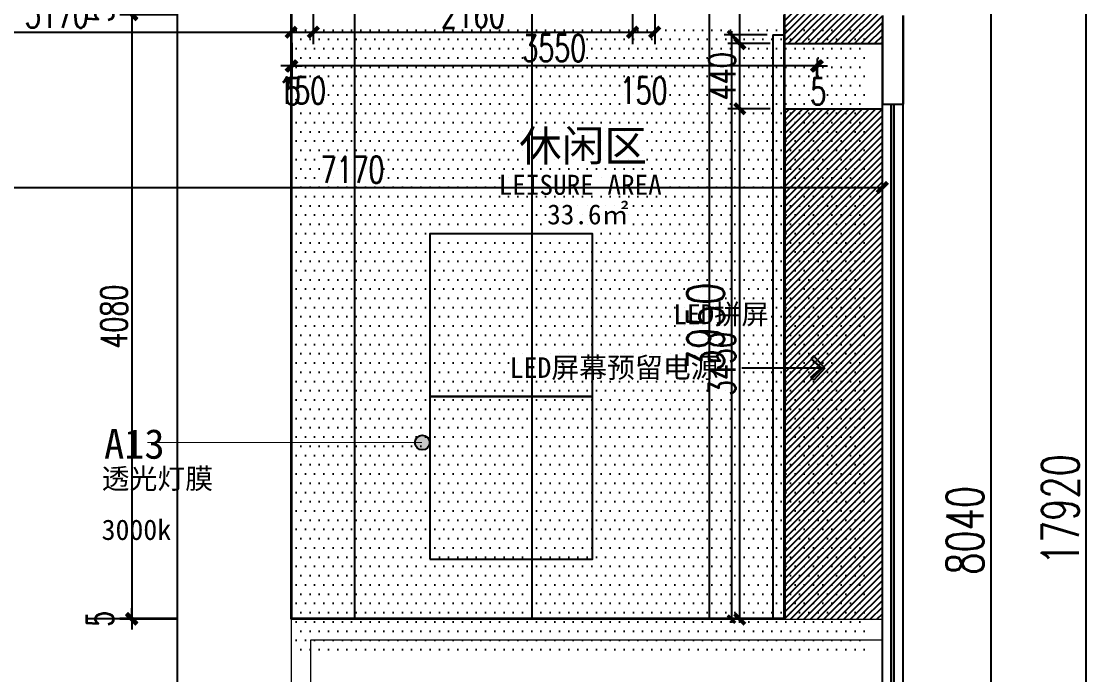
# Model space of a CAD drawing. Header units: millimetres. Extents: x 5625199 to 7433318, y -3316392 to -2552493.
# Drawn here: x 5921195 to 5928448, y -2590184 to -2585769 of the extents above; entities that cross this region are included whole.
import ezdxf
from ezdxf.enums import TextEntityAlignment as Align

# ---------------------------------------------------------------- set-up
doc = ezdxf.new("R2010")
doc.units = ezdxf.units.MM
doc.header["$PDMODE"] = 35
doc.header["$PDSIZE"] = -10
for name, color, linetype in [('8', 8, 'Continuous'), ('PL-地坪线', 8, 'Continuous'), ('PL-天花', 30, 'Continuous'), ('PL-天花尺寸', 155, 'Continuous'), ('PL-文字标注', 2, 'Continuous'), ('PL-新建墙体', 5, 'Continuous'), ('PL-新建墙体尺寸', 155, 'Continuous'), ('PL-活动家具', 15, 'Continuous'), ('TXT【文字】', 8, 'Continuous'), ('开关', 1, 'Continuous'), ('插座', 1, 'Continuous')]:
    doc.layers.add(name, color=color, linetype=linetype)
doc.styles.add('MFD-英文', font='stylu.ttf')
doc.styles.add('STYLE2', font='simhei.ttf')
doc.styles.add('标注-尺寸', font='simplex.shx', dxfattribs={"width": 0.7})
doc.styles.add('黑体', font='simhei.ttf')
doc.dimstyles.new('100', dxfattribs={"dimtxt": 180, "dimasz": 70, "dimexe": 80, "dimexo": 100, "dimgap": 30, "dimtad": 1, "dimdec": 0, "dimrnd": 5, "dimdsep": 46, "dimtxsty": '标注-尺寸', "dimblk": 'ARCHTICK', "dimcen": 0.2, "dimdle": 5, "dimclrd": 8, "dimclre": 8, "dimclrt": 2, "dimadec": 0, "dimazin": 0, "dimtfac": 1, "dimtdec": 0, "dimtmove": 2, "dimatfit": 3, "dimldrblk": 'ccccc', "dimfxl": 300, "dimfxlon": 1, "dimtolj": 1, "dimtzin": 0, "dimarcsym": 0})
doc.dimstyles.new('MS55', dxfattribs={"dimscale": 0, "dimtxt": 5, "dimasz": 1, "dimexe": 1, "dimexo": 0.8, "dimgap": 1, "dimtad": 1, "dimdec": 0, "dimrnd": 5, "dimdsep": 46, "dimtxsty": '标注-尺寸', "dimblk": 'ARCHTICK', "dimcen": 0, "dimdle": 0.5, "dimclrd": 256, "dimclre": 256, "dimclrt": 50, "dimadec": 0, "dimazin": 0, "dimtfac": 1, "dimtdec": 0, "dimtix": 1, "dimtofl": 0, "dimtmove": 2, "dimatfit": 3, "dimldrblk": 'jt2', "dimfxl": 6, "dimfxlon": 1, "dimtvp": 1, "dimtolj": 1, "dimtzin": 0, "dimarcsym": 0})
doc.dimstyles.new('副本 100', dxfattribs={"dimscale": 0.8, "dimtxt": 180, "dimasz": 70, "dimexe": 80, "dimexo": 100, "dimgap": 30, "dimtad": 1, "dimdec": 0, "dimrnd": 5, "dimdsep": 46, "dimtxsty": '标注-尺寸', "dimblk": 'ARCHTICK', "dimcen": 0.2, "dimdle": 5, "dimclrd": 8, "dimclre": 8, "dimclrt": 2, "dimadec": 0, "dimazin": 0, "dimtfac": 1, "dimtdec": 0, "dimtmove": 2, "dimatfit": 3, "dimldrblk": 'ccccc', "dimfxl": 300, "dimfxlon": 1, "dimtolj": 1, "dimtzin": 0, "dimarcsym": 0})
pattern_1 = [(45, (273402.825, -417409.755), (-22.4506403, 22.4506403), [])]

# ---------------------------------------------------------------- blocks, each defined once
blk = doc.blocks.new('_ArchTick')
at = {"color": 0, "linetype": 'ByBlock', "const_width": 0.4}
blk.add_lwpolyline([(-0.5, -0.5), (0.5, 0.5)], dxfattribs=at)
blk = doc.blocks.new('*D24')
at = {"layer": 'Defpoints', "color": 0, "transparency": 16777216}
for p in [(5927018.9, -2586891.2), (5919849.4, -2587739.4), (5927018.9, -2589029.5)]:
    blk.add_point(p, dxfattribs=at)
at = {"layer": 'PL-新建墙体尺寸', "color": 8, "lineweight": -2, "ltscale": 500, "transparency": 16777216}
for p, q in [((5919849.4, -2587191.2), (5919849.4, -2586811.2)), ((5927018.9, -2587191.2), (5927018.9, -2586811.2)), ((5919844.4, -2586891.2), (5927023.9, -2586891.2))]:
    blk.add_line(p, q, dxfattribs=at)
at = {"layer": 'PL-新建墙体尺寸', "color": 8, "linetype": 'ByBlock', "lineweight": -2, "transparency": 16777216, "xscale": 70, "yscale": 70, "zscale": 70, "rotation": 180}
blk.add_blockref('_ArchTick', (5919849.4, -2586891.2), dxfattribs=at)
at = {"layer": 'PL-新建墙体尺寸', "color": 8, "linetype": 'ByBlock', "lineweight": -2, "transparency": 16777216, "xscale": 70, "yscale": 70, "zscale": 70}
blk.add_blockref('_ArchTick', (5927018.9, -2586891.2), dxfattribs=at)
at = {"layer": 'PL-新建墙体尺寸', "color": 2, "ltscale": 500, "transparency": 16777216, "insert": (5923434.2, -2586771.2), "char_height": 180, "attachment_point": 5, "style": '标注-尺寸'}
blk.add_mtext('\\A1;7170', dxfattribs=at)
blk = doc.blocks.new('ccccc')
h = blk.add_hatch(color=44)
h.dxf.hatch_style = 1
h.paths.add_polyline_path([(-1.71, -1.12), (-1.35, -1.47), (0, 0), (-1.35, 1.47), (-1.71, 1.12), (-0.42, 0)])
at = {"color": 44}
for p, q in [((-1.35, 1.47), (-1.71, 1.12)), ((-1.71, 1.12), (-0.42, 0)), ((0, 0), (-1.35, 1.47)), ((-0.42, 0), (-5.07, 0)), ((-1.71, -1.12), (-0.42, 0)), ((0, 0), (-1.35, -1.47)), ((-1.35, -1.47), (-1.71, -1.12))]:
    blk.add_line(p, q, dxfattribs=at)
blk = doc.blocks.new('*D93')
at = {"layer": 'Defpoints', "color": 0, "transparency": 16777216}
for p in [(5926578.9, -2585919.4), (5926573.9, -2585953.6), (5926578.9, -2586070)]:
    blk.add_point(p, dxfattribs=at)
at = {"layer": 'PL-天花尺寸', "color": 8, "lineweight": -2, "ltscale": 500, "transparency": 16777216}
for p, q in [((5926573.9, -2586070), (5926503.9, -2586070)), ((5926568.9, -2586070), (5926583.9, -2586070)), ((5926573.9, -2586053.6), (5926573.9, -2586150)), ((5926578.9, -2586019.4), (5926578.9, -2586150)), ((5926578.9, -2586070), (5926648.9, -2586070))]:
    blk.add_line(p, q, dxfattribs=at)
at = {"layer": 'PL-天花尺寸', "color": 8, "linetype": 'ByBlock', "lineweight": -2, "transparency": 16777216, "xscale": 70, "yscale": 70, "zscale": 70}
blk.add_blockref('_ArchTick', (5926573.9, -2586070), dxfattribs=at)
at = {"layer": 'PL-天花尺寸', "color": 8, "linetype": 'ByBlock', "lineweight": -2, "transparency": 16777216, "xscale": 70, "yscale": 70, "zscale": 70, "rotation": 180}
blk.add_blockref('_ArchTick', (5926578.9, -2586070), dxfattribs=at)
at = {"layer": 'PL-天花尺寸', "color": 2, "ltscale": 500, "transparency": 16777216, "insert": (5926585.1, -2586242.7), "char_height": 180, "attachment_point": 5, "style": '标注-尺寸'}
blk.add_mtext('\\A1;5', dxfattribs=at)
blk = doc.blocks.new('*D94')
at = {"layer": 'Defpoints', "color": 0, "transparency": 16777216}
for p in [(5923023.8, -2585814.1), (5926573.9, -2585969.2), (5923023.8, -2586070)]:
    blk.add_point(p, dxfattribs=at)
at = {"layer": 'PL-天花尺寸', "color": 8, "lineweight": -2, "ltscale": 500, "transparency": 16777216}
for p, q in [((5923023.8, -2585914.1), (5923023.8, -2586150)), ((5926578.9, -2586070), (5923018.8, -2586070)), ((5926573.9, -2586069.2), (5926573.9, -2586150))]:
    blk.add_line(p, q, dxfattribs=at)
at = {"layer": 'PL-天花尺寸', "color": 8, "linetype": 'ByBlock', "lineweight": -2, "transparency": 16777216, "xscale": 70, "yscale": 70, "zscale": 70, "rotation": 180}
blk.add_blockref('_ArchTick', (5923023.8, -2586070), dxfattribs=at)
at = {"layer": 'PL-天花尺寸', "color": 8, "linetype": 'ByBlock', "lineweight": -2, "transparency": 16777216, "xscale": 70, "yscale": 70, "zscale": 70}
blk.add_blockref('_ArchTick', (5926573.9, -2586070), dxfattribs=at)
at = {"layer": 'PL-天花尺寸', "color": 2, "ltscale": 500, "transparency": 16777216, "insert": (5924798.9, -2585950), "char_height": 180, "attachment_point": 5, "style": '标注-尺寸'}
blk.add_mtext('\\A1;3550', dxfattribs=at)
blk = doc.blocks.new('*D96')
at = {"layer": 'Defpoints', "color": 0, "transparency": 16777216}
for p in [(5923082.7, -2585724.4), (5921940.9, -2589804.6), (5923095.5, -2589804.6)]:
    blk.add_point(p, dxfattribs=at)
at = {"layer": 'PL-天花尺寸', "color": 8, "lineweight": -2, "ltscale": 500, "transparency": 16777216}
for p, q in [((5921940.9, -2585719.4), (5921940.9, -2589809.6)), ((5922240.9, -2585724.4), (5921860.9, -2585724.4)), ((5922240.9, -2589804.6), (5921860.9, -2589804.6))]:
    blk.add_line(p, q, dxfattribs=at)
at = {"layer": 'PL-天花尺寸', "color": 8, "linetype": 'ByBlock', "lineweight": -2, "transparency": 16777216, "xscale": 70, "yscale": 70, "zscale": 70}
for p, rotation in [((5921940.9, -2585724.4), 90), ((5921940.9, -2589804.6), 270)]:
    blk.add_blockref('_ArchTick', p, dxfattribs=dict(at, rotation=rotation))
at = {"layer": 'PL-天花尺寸', "color": 2, "ltscale": 500, "transparency": 16777216, "insert": (5921820.9, -2587764.5), "char_height": 180, "attachment_point": 5, "rotation": 90, "style": '标注-尺寸'}
blk.add_mtext('\\A1;4080', dxfattribs=at)
blk = doc.blocks.new('*D97')
at = {"layer": 'Defpoints', "color": 0, "transparency": 16777216}
for p in [(5921526.2, -2589804.6), (5921940.9, -2589809.6), (5923018.8, -2589809.6)]:
    blk.add_point(p, dxfattribs=at)
at = {"layer": 'PL-天花尺寸', "color": 8, "lineweight": -2, "ltscale": 500, "transparency": 16777216}
for p, q in [((5921940.9, -2589804.6), (5921940.9, -2589734.6)), ((5921640.9, -2589804.6), (5922020.9, -2589804.6)), ((5922240.9, -2589809.6), (5921860.9, -2589809.6)), ((5921940.9, -2589799.6), (5921940.9, -2589814.6)), ((5921940.9, -2589809.6), (5921940.9, -2589879.6))]:
    blk.add_line(p, q, dxfattribs=at)
at = {"layer": 'PL-天花尺寸', "color": 8, "linetype": 'ByBlock', "lineweight": -2, "transparency": 16777216, "xscale": 70, "yscale": 70, "zscale": 70}
for p, rotation in [((5921940.9, -2589804.6), 270), ((5921940.9, -2589809.6), 90)]:
    blk.add_blockref('_ArchTick', p, dxfattribs=dict(at, rotation=rotation))
at = {"layer": 'PL-天花尺寸', "color": 2, "ltscale": 500, "transparency": 16777216, "insert": (5921725.9, -2589807.1), "char_height": 180, "attachment_point": 5, "rotation": 90, "style": '标注-尺寸'}
blk.add_mtext('\\A1;5', dxfattribs=at)
blk = doc.blocks.new('*D755')
at = {"layer": 'Defpoints', "color": 0, "transparency": 16777216}
for p in [(5919849.4, -2585339.4), (5923018.8, -2585339.4), (5923018.8, -2585842)]:
    blk.add_point(p, dxfattribs=at)
at = {"layer": 'PL-新建墙体尺寸', "color": 8, "lineweight": -2, "ltscale": 500, "transparency": 16777216}
for p, q in [((5919849.4, -2585542), (5919849.4, -2585922)), ((5923018.8, -2585542), (5923018.8, -2585922)), ((5919844.4, -2585842), (5923023.8, -2585842))]:
    blk.add_line(p, q, dxfattribs=at)
at = {"layer": 'PL-新建墙体尺寸', "color": 8, "linetype": 'ByBlock', "lineweight": -2, "transparency": 16777216, "xscale": 70, "yscale": 70, "zscale": 70, "rotation": 180}
blk.add_blockref('_ArchTick', (5919849.4, -2585842), dxfattribs=at)
at = {"layer": 'PL-新建墙体尺寸', "color": 8, "linetype": 'ByBlock', "lineweight": -2, "transparency": 16777216, "xscale": 70, "yscale": 70, "zscale": 70}
blk.add_blockref('_ArchTick', (5923018.8, -2585842), dxfattribs=at)
at = {"layer": 'PL-新建墙体尺寸', "color": 2, "ltscale": 500, "transparency": 16777216, "insert": (5921434.1, -2585722), "char_height": 180, "attachment_point": 5, "style": '标注-尺寸'}
blk.add_mtext('\\A1;3170', dxfattribs=at)
blk = doc.blocks.new('*D756')
at = {"layer": 'Defpoints', "color": 0, "transparency": 16777216}
for p in [(5923018.8, -2585339.4), (5923168.8, -2585339.4), (5923168.8, -2585842)]:
    blk.add_point(p, dxfattribs=at)
at = {"layer": 'PL-新建墙体尺寸', "color": 8, "lineweight": -2, "ltscale": 500, "transparency": 16777216}
for p, q in [((5923018.8, -2585542), (5923018.8, -2585922)), ((5923168.8, -2585542), (5923168.8, -2585922)), ((5923013.8, -2585842), (5923173.8, -2585842))]:
    blk.add_line(p, q, dxfattribs=at)
at = {"layer": 'PL-新建墙体尺寸', "color": 8, "linetype": 'ByBlock', "lineweight": -2, "transparency": 16777216, "xscale": 70, "yscale": 70, "zscale": 70, "rotation": 180}
blk.add_blockref('_ArchTick', (5923018.8, -2585842), dxfattribs=at)
at = {"layer": 'PL-新建墙体尺寸', "color": 8, "linetype": 'ByBlock', "lineweight": -2, "transparency": 16777216, "xscale": 70, "yscale": 70, "zscale": 70}
blk.add_blockref('_ArchTick', (5923168.8, -2585842), dxfattribs=at)
at = {"layer": 'PL-新建墙体尺寸', "color": 2, "ltscale": 500, "transparency": 16777216, "insert": (5923093.8, -2586237), "char_height": 180, "attachment_point": 5, "style": '标注-尺寸'}
blk.add_mtext('\\A1;150', dxfattribs=at)
blk = doc.blocks.new('*D757')
at = {"layer": 'Defpoints', "color": 0, "transparency": 16777216}
for p in [(5923168.8, -2585339.4), (5925328.8, -2585339.4), (5925328.8, -2585842)]:
    blk.add_point(p, dxfattribs=at)
at = {"layer": 'PL-新建墙体尺寸', "color": 8, "lineweight": -2, "ltscale": 500, "transparency": 16777216}
for p, q in [((5923168.8, -2585542), (5923168.8, -2585922)), ((5925328.8, -2585542), (5925328.8, -2585922)), ((5923163.8, -2585842), (5925333.8, -2585842))]:
    blk.add_line(p, q, dxfattribs=at)
at = {"layer": 'PL-新建墙体尺寸', "color": 8, "linetype": 'ByBlock', "lineweight": -2, "transparency": 16777216, "xscale": 70, "yscale": 70, "zscale": 70, "rotation": 180}
blk.add_blockref('_ArchTick', (5923168.8, -2585842), dxfattribs=at)
at = {"layer": 'PL-新建墙体尺寸', "color": 8, "linetype": 'ByBlock', "lineweight": -2, "transparency": 16777216, "xscale": 70, "yscale": 70, "zscale": 70}
blk.add_blockref('_ArchTick', (5925328.8, -2585842), dxfattribs=at)
at = {"layer": 'PL-新建墙体尺寸', "color": 2, "ltscale": 500, "transparency": 16777216, "insert": (5924248.8, -2585722), "char_height": 180, "attachment_point": 5, "style": '标注-尺寸'}
blk.add_mtext('\\A1;2160', dxfattribs=at)
blk = doc.blocks.new('*D758')
at = {"layer": 'Defpoints', "color": 0, "transparency": 16777216}
for p in [(5925328.8, -2585339.4), (5925478.8, -2585339.4), (5925478.8, -2585842)]:
    blk.add_point(p, dxfattribs=at)
at = {"layer": 'PL-新建墙体尺寸', "color": 8, "lineweight": -2, "ltscale": 500, "transparency": 16777216}
for p, q in [((5925328.8, -2585542), (5925328.8, -2585922)), ((5925478.8, -2585542), (5925478.8, -2585922)), ((5925323.8, -2585842), (5925483.8, -2585842))]:
    blk.add_line(p, q, dxfattribs=at)
at = {"layer": 'PL-新建墙体尺寸', "color": 8, "linetype": 'ByBlock', "lineweight": -2, "transparency": 16777216, "xscale": 70, "yscale": 70, "zscale": 70, "rotation": 180}
blk.add_blockref('_ArchTick', (5925328.8, -2585842), dxfattribs=at)
at = {"layer": 'PL-新建墙体尺寸', "color": 8, "linetype": 'ByBlock', "lineweight": -2, "transparency": 16777216, "xscale": 70, "yscale": 70, "zscale": 70}
blk.add_blockref('_ArchTick', (5925478.8, -2585842), dxfattribs=at)
at = {"layer": 'PL-新建墙体尺寸', "color": 2, "ltscale": 500, "transparency": 16777216, "insert": (5925403.8, -2586237), "char_height": 180, "attachment_point": 5, "style": '标注-尺寸'}
blk.add_mtext('\\A1;150', dxfattribs=at)
blk = doc.blocks.new('*D1227')
at = {"layer": '8', "lineweight": -2, "ltscale": 500, "transparency": 16777216}
for p, q in [((5927453.1, -2585189.4), (5927803.1, -2585189.4)), ((5927753.1, -2585164.4), (5927753.1, -2593254.1)), ((5927453.1, -2593229.1), (5927803.1, -2593229.1))]:
    blk.add_line(p, q, dxfattribs=at)
at = {"layer": 'Defpoints', "color": 0, "transparency": 16777216}
for p in [(5925478.8, -2585189.4), (5926409.1, -2593229.1), (5927753.1, -2593229.1)]:
    blk.add_point(p, dxfattribs=at)
at = {"layer": '8', "linetype": 'ByBlock', "lineweight": -2, "transparency": 16777216, "xscale": 50.00000000000001, "yscale": 50.00000000000001, "zscale": 50.00000000000001}
for p, rotation in [((5927753.1, -2585189.4), 90), ((5927753.1, -2593229.1), 270)]:
    blk.add_blockref('_ArchTick', p, dxfattribs=dict(at, rotation=rotation))
at = {"layer": '8', "color": 50, "ltscale": 500, "transparency": 16777216, "insert": (5927578.1, -2589209.3), "char_height": 250, "attachment_point": 5, "rotation": 90, "style": '标注-尺寸'}
blk.add_mtext('\\A1;8040', dxfattribs=at)
blk = doc.blocks.new('jt2')
at = {"ltscale": 0.1}
blk.add_line((0, 0), (-1, 0), dxfattribs=at)
at = {"color": 6, "ltscale": 0.1}
blk.add_lwpolyline([(-1.22, 1.26), (-0.72, 1.5), (0.02, 0), (-0.72, -1.5), (-1.22, -1.26), (0, 0), (-1.22, 1.26)], dxfattribs=at)
blk = doc.blocks.new('*D1228')
at = {"layer": '8', "lineweight": -2, "ltscale": 500, "transparency": 16777216}
for p, q in [((5928097.7, -2580109.3), (5928447.7, -2580109.3)), ((5928397.7, -2598054.5), (5928397.7, -2580084.3)), ((5928097.7, -2598029.5), (5928447.7, -2598029.5))]:
    blk.add_line(p, q, dxfattribs=at)
at = {"layer": 'Defpoints', "color": 0, "transparency": 16777216}
for p in [(5926888.1, -2580109.3), (5928397.7, -2580109.3), (5926771, -2598029.5)]:
    blk.add_point(p, dxfattribs=at)
at = {"layer": '8', "linetype": 'ByBlock', "lineweight": -2, "transparency": 16777216, "xscale": 50.00000000000001, "yscale": 50.00000000000001, "zscale": 50.00000000000001}
for p, rotation in [((5928397.7, -2580109.3), 90), ((5928397.7, -2598029.5), 270)]:
    blk.add_blockref('_ArchTick', p, dxfattribs=dict(at, rotation=rotation))
at = {"layer": '8', "color": 50, "ltscale": 500, "transparency": 16777216, "insert": (5928222.7, -2589069.4), "char_height": 250, "attachment_point": 5, "rotation": 90, "style": '标注-尺寸'}
blk.add_mtext('\\A1;17920', dxfattribs=at)
blk = doc.blocks.new('*D1377')
at = {"layer": 'Defpoints', "color": 0, "transparency": 16777216}
for p in [(5921940.9, -2585719.4), (5923125.7, -2585719.4), (5923082.7, -2585724.4)]:
    blk.add_point(p, dxfattribs=at)
at = {"layer": 'PL-天花尺寸', "color": 8, "lineweight": -2, "ltscale": 500, "transparency": 16777216}
for p, q in [((5921940.9, -2585719.4), (5921940.9, -2585649.4)), ((5922240.9, -2585719.4), (5921860.9, -2585719.4)), ((5921940.9, -2585729.4), (5921940.9, -2585714.4)), ((5922240.9, -2585724.4), (5921860.9, -2585724.4)), ((5921940.9, -2585724.4), (5921940.9, -2585794.4))]:
    blk.add_line(p, q, dxfattribs=at)
at = {"layer": 'PL-天花尺寸', "color": 8, "linetype": 'ByBlock', "lineweight": -2, "transparency": 16777216, "xscale": 70, "yscale": 70, "zscale": 70}
for p, rotation in [((5921940.9, -2585719.4), 270), ((5921940.9, -2585724.4), 90)]:
    blk.add_blockref('_ArchTick', p, dxfattribs=dict(at, rotation=rotation))
at = {"layer": 'PL-天花尺寸', "color": 2, "ltscale": 500, "transparency": 16777216, "insert": (5921725.9, -2585721.9), "char_height": 180, "attachment_point": 5, "rotation": 90, "style": '标注-尺寸'}
blk.add_mtext('\\A1;5', dxfattribs=at)
blk = doc.blocks.new('*D1402')
at = {"layer": 'Defpoints', "color": 0, "transparency": 16777216}
for p in [(5923018.8, -2589809.6), (5920542.9, -2591429.6), (5923018.8, -2591429.6)]:
    blk.add_point(p, dxfattribs=at)
at = {"layer": 'PL-新建墙体尺寸', "color": 8, "lineweight": -2, "ltscale": 500, "transparency": 16777216}
for p, q in [((5920842.9, -2589809.6), (5920462.9, -2589809.6)), ((5920542.9, -2589804.6), (5920542.9, -2591434.6)), ((5920842.9, -2591429.6), (5920462.9, -2591429.6))]:
    blk.add_line(p, q, dxfattribs=at)
at = {"layer": 'PL-新建墙体尺寸', "color": 8, "linetype": 'ByBlock', "lineweight": -2, "transparency": 16777216, "xscale": 70, "yscale": 70, "zscale": 70}
for p, rotation in [((5920542.9, -2589809.6), 90), ((5920542.9, -2591429.6), 270)]:
    blk.add_blockref('_ArchTick', p, dxfattribs=dict(at, rotation=rotation))
at = {"layer": 'PL-新建墙体尺寸', "color": 2, "ltscale": 500, "transparency": 16777216, "insert": (5920422.9, -2590619.6), "char_height": 180, "attachment_point": 5, "rotation": 90, "style": '标注-尺寸'}
blk.add_mtext('\\A1;1620', dxfattribs=at)
blk = doc.blocks.new('G$CA9BB48B2')
at = {"layer": '开关'}
h = blk.add_hatch(color=256, dxfattribs=at)
h.dxf.hatch_style = 1
h.paths.add_polyline_path([(100, 50, 1), (0, 50, 1)])
blk.add_circle((50, 50), 50, dxfattribs=at)
blk = doc.blocks.new('*D1465')
at = {"layer": 'Defpoints', "color": 0, "transparency": 16777216}
for p in [(5926054.4, -2586359.4), (5926358.9, -2586359.4), (5926358.9, -2589809.6)]:
    blk.add_point(p, dxfattribs=at)
at = {"layer": 'PL-新建墙体尺寸', "color": 8, "lineweight": -2, "ltscale": 500, "transparency": 16777216}
for p, q in [((5926258.9, -2586359.4), (5925974.4, -2586359.4)), ((5926054.4, -2589814.6), (5926054.4, -2586354.4)), ((5926258.9, -2589809.6), (5925974.4, -2589809.6))]:
    blk.add_line(p, q, dxfattribs=at)
at = {"layer": 'PL-新建墙体尺寸', "color": 8, "linetype": 'ByBlock', "lineweight": -2, "transparency": 16777216, "xscale": 70, "yscale": 70, "zscale": 70}
for p, rotation in [((5926054.4, -2586359.4), 90), ((5926054.4, -2589809.6), 270)]:
    blk.add_blockref('_ArchTick', p, dxfattribs=dict(at, rotation=rotation))
at = {"layer": 'PL-新建墙体尺寸', "color": 2, "ltscale": 500, "transparency": 16777216, "insert": (5925934.4, -2588084.5), "char_height": 180, "attachment_point": 5, "rotation": 90, "style": '标注-尺寸'}
blk.add_mtext('\\A1;3450', dxfattribs=at)
blk = doc.blocks.new('*D1466')
at = {"layer": 'Defpoints', "color": 0, "transparency": 16777216}
for p in [(5926054.4, -2585919.4), (5926358.9, -2585919.4), (5926358.9, -2586359.4)]:
    blk.add_point(p, dxfattribs=at)
at = {"layer": 'PL-新建墙体尺寸', "color": 8, "lineweight": -2, "ltscale": 500, "transparency": 16777216}
for p, q in [((5926258.9, -2585919.4), (5925974.4, -2585919.4)), ((5926054.4, -2586364.4), (5926054.4, -2585914.4)), ((5926258.9, -2586359.4), (5925974.4, -2586359.4))]:
    blk.add_line(p, q, dxfattribs=at)
at = {"layer": 'PL-新建墙体尺寸', "color": 8, "linetype": 'ByBlock', "lineweight": -2, "transparency": 16777216, "xscale": 70, "yscale": 70, "zscale": 70}
for p, rotation in [((5926054.4, -2585919.4), 90), ((5926054.4, -2586359.4), 270)]:
    blk.add_blockref('_ArchTick', p, dxfattribs=dict(at, rotation=rotation))
at = {"layer": 'PL-新建墙体尺寸', "color": 2, "ltscale": 500, "transparency": 16777216, "insert": (5925934.4, -2586139.4), "char_height": 180, "attachment_point": 5, "rotation": 90, "style": '标注-尺寸'}
blk.add_mtext('\\A1;440', dxfattribs=at)
blk = doc.blocks.new('*D1467')
at = {"layer": 'Defpoints', "color": 0, "transparency": 16777216}
for p in [(5926054.4, -2585189.4), (5926358.9, -2585189.4), (5926358.9, -2585919.4)]:
    blk.add_point(p, dxfattribs=at)
at = {"layer": 'PL-新建墙体尺寸', "color": 8, "lineweight": -2, "ltscale": 500, "transparency": 16777216}
for p, q in [((5926258.9, -2585189.4), (5925974.4, -2585189.4)), ((5926054.4, -2585924.4), (5926054.4, -2585184.4)), ((5926258.9, -2585919.4), (5925974.4, -2585919.4))]:
    blk.add_line(p, q, dxfattribs=at)
at = {"layer": 'PL-新建墙体尺寸', "color": 8, "linetype": 'ByBlock', "lineweight": -2, "transparency": 16777216, "xscale": 70, "yscale": 70, "zscale": 70}
for p, rotation in [((5926054.4, -2585189.4), 90), ((5926054.4, -2585919.4), 270)]:
    blk.add_blockref('_ArchTick', p, dxfattribs=dict(at, rotation=rotation))
at = {"layer": 'PL-新建墙体尺寸', "color": 2, "ltscale": 500, "transparency": 16777216, "insert": (5925934.4, -2585554.4), "char_height": 180, "attachment_point": 5, "rotation": 90, "style": '标注-尺寸'}
blk.add_mtext('\\A1;730', dxfattribs=at)
blk = doc.blocks.new('*D1470')
at = {"layer": 'Defpoints', "color": 0, "transparency": 16777216}
for p in [(5923023.8, -2585919.4), (5923018.8, -2585953.6), (5923023.8, -2586070)]:
    blk.add_point(p, dxfattribs=at)
at = {"layer": 'PL-天花尺寸', "color": 8, "lineweight": -2, "ltscale": 500, "transparency": 16777216}
for p, q in [((5923018.8, -2586070), (5922948.8, -2586070)), ((5923013.8, -2586070), (5923028.8, -2586070)), ((5923018.8, -2586053.6), (5923018.8, -2586150)), ((5923023.8, -2586019.4), (5923023.8, -2586150)), ((5923023.8, -2586070), (5923093.8, -2586070))]:
    blk.add_line(p, q, dxfattribs=at)
at = {"layer": 'PL-天花尺寸', "color": 8, "linetype": 'ByBlock', "lineweight": -2, "transparency": 16777216, "xscale": 70, "yscale": 70, "zscale": 70}
blk.add_blockref('_ArchTick', (5923018.8, -2586070), dxfattribs=at)
at = {"layer": 'PL-天花尺寸', "color": 8, "linetype": 'ByBlock', "lineweight": -2, "transparency": 16777216, "xscale": 70, "yscale": 70, "zscale": 70, "rotation": 180}
blk.add_blockref('_ArchTick', (5923023.8, -2586070), dxfattribs=at)
at = {"layer": 'PL-天花尺寸', "color": 2, "ltscale": 500, "transparency": 16777216, "insert": (5923030, -2586242.7), "char_height": 180, "attachment_point": 5, "style": '标注-尺寸'}
blk.add_mtext('\\A1;5', dxfattribs=at)
blk = doc.blocks.new('*D1482')
at = {"layer": 'Defpoints', "color": 0, "ltscale": 500, "transparency": 16777216}
for p in [(5926278.9, -2585859.6), (5925998.2, -2589809.6), (5926278.9, -2589809.6)]:
    blk.add_point(p, dxfattribs=at)
at = {"layer": 'TXT【文字】', "lineweight": -2, "ltscale": 500, "transparency": 16777216}
for p, q in [((5926238.9, -2585859.6), (5925948.2, -2585859.6)), ((5925998.2, -2585834.6), (5925998.2, -2589834.6)), ((5926238.9, -2589809.6), (5925948.2, -2589809.6))]:
    blk.add_line(p, q, dxfattribs=at)
at = {"layer": 'TXT【文字】', "lineweight": -2, "ltscale": 500, "transparency": 16777216, "xscale": 50.00000000000001, "yscale": 50.00000000000001, "zscale": 50.00000000000001}
for p, rotation in [((5925998.2, -2585859.6), 90), ((5925998.2, -2589809.6), 270)]:
    blk.add_blockref('_ArchTick', p, dxfattribs=dict(at, rotation=rotation))
at = {"layer": 'TXT【文字】', "color": 50, "ltscale": 500, "transparency": 16777216, "insert": (5925823.2, -2587834.6), "char_height": 250, "attachment_point": 5, "rotation": 90, "style": '标注-尺寸'}
blk.add_mtext('\\A1;3950', dxfattribs=at)

msp = doc.modelspace()

# ---------------------------------------------------------------- hatches: boundary and pattern name
at = {"layer": 'PL-地坪线', "ltscale": 500}
h = msp.add_hatch(dxfattribs=at)
h.set_pattern_fill('_USER', color=250, scale=1200, angle=90, pattern_type=0)
h.set_pattern_definition([(90, (5919849.4, -2585359.4), (-1200, 7e-14), [])])
h.paths.add_polyline_path([(5927018.95, -2585729.48), (5927018.95, -2585339.42), (5925478.78, -2585339.42), (5925328.78, -2585339.42), (5923168.78, -2585339.42), (5923068.78, -2585339.42), (5923018.78, -2585339.42), (5923018.78, -2585289.42), (5923018.78, -2585189.42), (5923018.78, -2580509.31), (5923018.78, -2580109.31), (5922418.78, -2580109.31), (5921357.27, -2580109.31), (5920757.27, -2580109.31), (5915357.27, -2580109.31), (5914757.27, -2580109.31), (5909357.27, -2580109.31), (5908757.27, -2580109.31), (5905389.39, -2580109.31), (5905389.39, -2583909.31), (5905389.39, -2584049.31), (5905389.39, -2585189.42), (5907850.52, -2585189.42), (5907850.52, -2584589.42), (5908000.52, -2584589.42), (5908600.52, -2584589.42), (5908750.52, -2584589.42), (5908750.52, -2585189.42), (5912854.13, -2585189.42), (5912854.13, -2584589.42), (5913004.13, -2584589.42), (5913004.13, -2585339.42), (5915404.13, -2585339.42), (5915404.13, -2584589.42), (5915554.13, -2584589.42), (5915554.13, -2585189.42), (5919699.42, -2585189.42), (5919699.42, -2584589.42), (5919849.42, -2584589.42), (5919849.42, -2585339.42), (5919849.42, -2585349.42), (5919849.42, -2585359.42), (5919849.42, -2587719.42), (5919849.42, -2587729.42), (5919849.42, -2587739.42), (5919849.42, -2588489.42), (5919699.42, -2588489.42), (5919699.42, -2587889.42), (5915554.13, -2587889.42), (5915554.13, -2588489.42), (5915404.13, -2588489.42), (5915404.13, -2587739.42), (5913004.13, -2587739.42), (5913004.13, -2588489.42), (5912854.13, -2588489.42), (5912854.13, -2587889.42), (5908750.52, -2587889.42), (5908750.52, -2588489.42), (5908600.52, -2588489.42), (5908600.52, -2587739.42), (5908000.52, -2587739.42), (5908000.52, -2588489.42), (5907850.52, -2588489.42), (5907850.52, -2587889.42), (5905389.66, -2587889.42), (5905389.39, -2590009.53), (5903189.37, -2590009.53), (5903189.37, -2598029.48), (5905109.37, -2598029.48), (5907882.09, -2598029.48), (5920336.21, -2598029.48), (5923109.37, -2598029.48), (5925063.95, -2598029.48), (5926523.14, -2598029.48), (5927018.96, -2598029.48), (5927018.94, -2597729.66), (5926984.21, -2595029.85), (5923018.77, -2595029.85), (5923018.77, -2593127.21), (5923152.98, -2593127.21), (5923152.98, -2593687.74), (5923224.03, -2593687.74), (5924124.04, -2593687.74), (5924787.2, -2593687.74), (5924787.2, -2591366.67), (5924124.04, -2591366.67), (5923224.03, -2591366.67), (5923152.98, -2591366.67), (5923152.98, -2591927.2), (5923018.77, -2591927.2), (5923018.77, -2591579.55), (5921718.77, -2591579.55), (5921718.77, -2595029.85), (5921568.77, -2595029.85), (5921568.77, -2591579.55), (5921468.77, -2591579.55), (5921468.77, -2591429.55), (5923018.77, -2591429.55), (5923018.77, -2589809.55), (5927018.95, -2589809.55), (5927018.95, -2586329.48), (5927018.95, -2585774.42)])
h.paths.add_polyline_path([(5906475.65, -2595493.67), (5907291.12, -2595493.67), (5907698.86, -2596199.89), (5907291.12, -2596906.11), (5906475.65, -2596906.11), (5906067.92, -2596199.89)], flags=16)
h.paths.add_polyline_path([(5906533.39, -2595593.67), (5907233.39, -2595593.67), (5907583.39, -2596199.89), (5907233.39, -2596806.11), (5906533.39, -2596806.11), (5906183.39, -2596199.89)], flags=0)
h.paths.add_polyline_path([(5907239.37, -2596199.48, 1), (5906539.37, -2596199.48, 1)], flags=0)
at = {"layer": 'PL-天花'}
h = msp.add_hatch(dxfattribs=at)
h.set_pattern_fill('DOTS', color=250, scale=1000)
h.set_pattern_definition([(0, (4527146.766, -2634014.735), (31.25, 62.5), [0, -62.5])])
h.paths.add_polyline_path([(5926918.95, -2590024.55), (5926918.95, -2585774.42), (5923023.78, -2585774.42), (5923023.78, -2590024.55)])
at = {"layer": 'PL-新建墙体'}
h = msp.add_hatch(dxfattribs=at)
h.set_pattern_fill('ANSI31', color=251, scale=10)
h.set_pattern_definition(pattern_1)
h.paths.add_polyline_path([(5927018.95, -2585729.48), (5927018.95, -2585189.42), (5926358.95, -2585189.42), (5926358.95, -2585919.42), (5927018.95, -2585919.42)])
h = msp.add_hatch(dxfattribs=at)
h.set_pattern_fill('ANSI31', color=251, scale=10)
h.set_pattern_definition(pattern_1)
h.paths.add_polyline_path([(5927018.95, -2586359.42), (5926358.95, -2586359.42), (5926358.95, -2589809.55), (5927018.95, -2589809.55)])

# ---------------------------------------------------------------- linework, layer by layer
at = {"ltscale": 500}
for p, q in [((5927018.95, -2585729.48), (5927018.95, -2586329.48)), ((5927018.95, -2586329.48), (5927018.95, -2585774.42)), ((5927158.95, -2585729.48), (5927158.95, -2586329.48)), ((5927158.95, -2586329.48), (5927158.95, -2585729.48)), ((5926358.95, -2585919.42), (5927018.95, -2585919.42)), ((5926358.95, -2586359.42), (5926358.95, -2585919.42)), ((5926358.95, -2586359.42), (5927018.95, -2586359.42))]:
    msp.add_line(p, q, dxfattribs=at)
at = {"color": 255, "ltscale": 500}
msp.add_line((5927018.95, -2586329.48), (5927158.95, -2586329.48), dxfattribs=at)
at = {"color": 250, "ltscale": 500}
for p, q in [((5927018.95, -2591729.48), (5927018.95, -2586329.48)), ((5927158.95, -2591729.48), (5927158.95, -2586329.48))]:
    msp.add_line(p, q, dxfattribs=at)
at = {"color": 3, "ltscale": 500}
for p, q in [((5927078.95, -2591729.48), (5927078.95, -2586329.48)), ((5927098.95, -2591729.48), (5927098.95, -2586329.48))]:
    msp.add_line(p, q, dxfattribs=at)
at = {"color": 255, "lineweight": 18}
for p, q in [((5923018.77, -2589809.55), (5927018.95, -2589809.55)), ((5923018.77, -2589809.56), (5923018.77, -2591927.2)), ((5923152.98, -2591224.56), (5923152.98, -2589949.66)), ((5923152.98, -2589949.66), (5927018.95, -2589949.66))]:
    msp.add_line(p, q, dxfattribs=at)
at = {"layer": 'PL-天花', "ltscale": 500}
for p, q in [((5923018.78, -2589809.55), (5923018.78, -2585719.42)), ((5923023.78, -2589804.55), (5923023.78, -2585719.42)), ((5926353.95, -2589804.55), (5926353.95, -2585724.42)), ((5923018.78, -2589809.55), (5923018.78, -2589809.55)), ((5926353.95, -2589804.55), (5923023.78, -2589804.55))]:
    msp.add_line(p, q, dxfattribs=at)
at = {"layer": 'PL-新建墙体'}
for p, q in [((5926358.95, -2585919.42), (5926358.95, -2585189.42)), ((5926358.95, -2586359.42), (5926358.95, -2589809.55))]:
    msp.add_line(p, q, dxfattribs=at)
msp.add_lwpolyline([(5927018.95, -2586329.48), (5927078.95, -2586329.48), (5927078.95, -2591729.48), (5927018.95, -2591729.48)], close=True, dxfattribs=at)
at = {"layer": 'PL-活动家具'}
for q in [(5926358.95, -2585859.55), (5926278.95, -2589809.55)]:
    msp.add_line((5926278.95, -2585859.55), q, dxfattribs=at)
for points in [[(5923956.86, -2588304.73), (5925056.86, -2588304.73), (5925056.86, -2587204.73), (5923956.86, -2587204.73)], [(5923956.86, -2589404.73), (5925056.86, -2589404.73), (5925056.86, -2588304.73), (5923956.86, -2588304.73)]]:
    msp.add_lwpolyline(points, close=True, dxfattribs=at)
at = {"layer": '开关', "const_width": 7.95}
msp.add_lwpolyline([(5923905.59, -2588615.28), (5922047.16, -2588615.28)], dxfattribs=at)

# ---------------------------------------------------------------- block references
at = {"layer": '开关'}
msp.add_blockref('G$CA9BB48B2', (5923856.11, -2588665.67), dxfattribs=at)

# ---------------------------------------------------------------- texts
at = {"layer": 'PL-文字标注', "color": 2, "style": '黑体'}
for s, height, p in [('休闲区', 211.2, (5924561.73, -2586715.35)), ('LEISURE AREA', 135.168, (5924423.2, -2586940.98))]:
    msp.add_text(s, height=height, dxfattribs=at).set_placement(p)
at = {"layer": 'PL-文字标注', "color": 2, "insert": (5924751.41, -2587005.79), "char_height": 135.168, "width": 1611.8285, "attachment_point": 1, "style": '黑体'}
msp.add_mtext('33.6㎡', dxfattribs=at)
at = {"layer": 'PL-文字标注', "color": 2, "style": '黑体', "flags": 8}
msp.add_attdef('LED拼屏', text='材料名称', height=135.168, dxfattribs=at).set_placement((5925927.56, -2587747.98), align=Align.MIDDLE_CENTER)
at = {"layer": '开关', "color": 2, "linetype": 'ByBlock', "ltscale": 500, "insert": (5921753.52, -2588524.35, 0), "char_height": 200.7245, "attachment_point": 1, "line_spacing_factor": 1.5, "style": 'MFD-英文'}
msp.add_mtext('{\\fSimSun|b0|i0|c134|p2;A13}', dxfattribs=at)
at = {"layer": '开关', "color": 2, "ltscale": 0.5, "insert": (5921737, -2588790.18, 0), "char_height": 138.24, "attachment_point": 1, "rotation": 0.018481, "line_spacing_factor": 1.5, "style": 'STYLE2'}
msp.add_mtext('{\\fSimSun|b0|i0|c134|p2;透光灯膜\\P}3000k', dxfattribs=at)
at = {"layer": '插座', "color": 1, "ltscale": 0.5, "style": 'STYLE2'}
msp.add_text('LED屏幕预留电源', height=138.24, rotation=0.018481, dxfattribs=at).set_placement((5924497.41, -2588178.34))

# ---------------------------------------------------------------- dimensions: what is measured, and where the dimension line sits
at = {"layer": '8', "color": 8, "ltscale": 500}
for base, p1, p2, picture, middle in [((5928397.73, -2580109.31), (5926771.05, -2598029.48), (5926888.11, -2580109.31), '*D1228', (5928222.73, -2589069.4)), ((5927753.1, -2593229.11), (5925478.78, -2585189.42), (5926409.11, -2593229.11), '*D1227', (5927578.1, -2589209.27))]:
    dim = msp.add_linear_dim(base=base, p1=p1, p2=p2, angle=90, dimstyle='MS55', override={"dimscale": 50}, dxfattribs=at)
    dim.commit()
    dim.dimension.update_dxf_attribs({"geometry": picture, "text_midpoint": middle})
at = {"layer": 'PL-天花尺寸', "ltscale": 500}
dim = msp.add_linear_dim(base=(5921940.94, -2585719.42), p1=(5923082.73, -2585724.42), p2=(5923125.66, -2585719.42), angle=90, dimstyle='100', override={"dimtxsty": '标注-尺寸', "dimldrblk": 'ccccc'}, dxfattribs=at)
dim.commit()
dim.dimension.update_dxf_attribs({"geometry": '*D1377', "text_midpoint": (5921725.94, -2585721.92)})
for base, p1, p2, picture, middle in [((5921940.94, -2589804.55), (5923082.73, -2585724.42), (5923095.48, -2589804.55), '*D96', (5921820.94, -2587764.49)), ((5921940.94, -2589809.55), (5921526.16, -2589804.55), (5923018.78, -2589809.55), '*D97', (5921725.94, -2589807.05))]:
    dim = msp.add_linear_dim(base=base, p1=p1, p2=p2, angle=90, dimstyle='100', dxfattribs=at)
    dim.commit()
    dim.dimension.update_dxf_attribs({"geometry": picture, "text_midpoint": middle})
dim = msp.add_linear_dim(base=(5923023.78, -2586069.97), p1=(5926573.95, -2585969.2), p2=(5923023.78, -2585814.11), dimstyle='100', dxfattribs=at)
dim.commit()
dim.dimension.update_dxf_attribs({"geometry": '*D94', "text_midpoint": (5924798.86, -2585949.97)})
for base, p1, p2, picture, middle in [((5923023.78, -2586069.97), (5923018.78, -2585953.6), (5923023.78, -2585919.42), '*D1470', (5923029.96, -2586242.71)), ((5926578.95, -2586069.97), (5926573.95, -2585953.6), (5926578.95, -2585919.42), '*D93', (5926585.12, -2586242.71))]:
    dim = msp.add_linear_dim(base=base, p1=p1, p2=p2, dimstyle='100', dxfattribs=at)
    dim.commit()
    dim.dimension.update_dxf_attribs({"geometry": picture, "text_midpoint": middle, "dimtype": 160})
at = {"layer": 'PL-新建墙体尺寸', "ltscale": 500}
for base, p1, p2, picture, middle in [((5926054.37, -2585189.42), (5926358.95, -2585919.42), (5926358.95, -2585189.42), '*D1467', (5925934.37, -2585554.42)), ((5926054.37, -2585919.42), (5926358.95, -2586359.42), (5926358.95, -2585919.42), '*D1466', (5925934.37, -2586139.42)), ((5926054.37, -2586359.42), (5926358.95, -2589809.55), (5926358.95, -2586359.42), '*D1465', (5925934.37, -2588084.49)), ((5920542.89, -2591429.55), (5923018.77, -2589809.55), (5923018.77, -2591429.55), '*D1402', (5920422.89, -2590619.55))]:
    dim = msp.add_linear_dim(base=base, p1=p1, p2=p2, angle=90, dimstyle='100', override={"dimtxsty": '标注-尺寸', "dimldrblk": 'ccccc'}, dxfattribs=at)
    dim.commit()
    dim.dimension.update_dxf_attribs({"geometry": picture, "text_midpoint": middle})
for base, p1, p2, picture, middle in [((5923018.78, -2585842.04), (5919849.42, -2585339.42), (5923018.78, -2585339.42), '*D755', (5921434.1, -2585722.04)), ((5923168.78, -2585842.04), (5923018.78, -2585339.42), (5923168.78, -2585339.42), '*D756', (5923093.78, -2586237.04)), ((5925328.78, -2585842.04), (5923168.78, -2585339.42), (5925328.78, -2585339.42), '*D757', (5924248.78, -2585722.04)), ((5925478.78, -2585842.04), (5925328.78, -2585339.42), (5925478.78, -2585339.42), '*D758', (5925403.78, -2586237.04))]:
    dim = msp.add_linear_dim(base=base, p1=p1, p2=p2, dimstyle='100', override={"dimtxsty": '标注-尺寸', "dimldrblk": 'ccccc'}, dxfattribs=at)
    dim.commit()
    dim.dimension.update_dxf_attribs({"geometry": picture, "text_midpoint": middle})
dim = msp.add_linear_dim(base=(5927018.95, -2586891.16), p1=(5919849.42, -2587739.42), p2=(5927018.95, -2589029.48), dimstyle='100', dxfattribs=at)
dim.commit()
dim.dimension.update_dxf_attribs({"geometry": '*D24', "text_midpoint": (5923434.18, -2586771.16)})
at = {"layer": 'TXT【文字】', "color": 8, "ltscale": 500}
dim = msp.add_linear_dim(base=(5925998.24, -2589809.55), p1=(5926278.95, -2585859.55), p2=(5926278.95, -2589809.55), angle=90, dimstyle='MS55', override={"dimscale": 50}, dxfattribs=at)
dim.commit()
dim.dimension.update_dxf_attribs({"geometry": '*D1482', "text_midpoint": (5925823.24, -2587834.55)})

# ---------------------------------------------------------------- leaders
at = {"layer": '插座', "ltscale": 500}
msp.add_leader([(5926630.56, -2588112.65), (5926067.57, -2588112.65)], dimstyle='副本 100', override={"dimgap": 30, "dimtad": 0}, dxfattribs=at)

doc.saveas('drawing.dxf')
